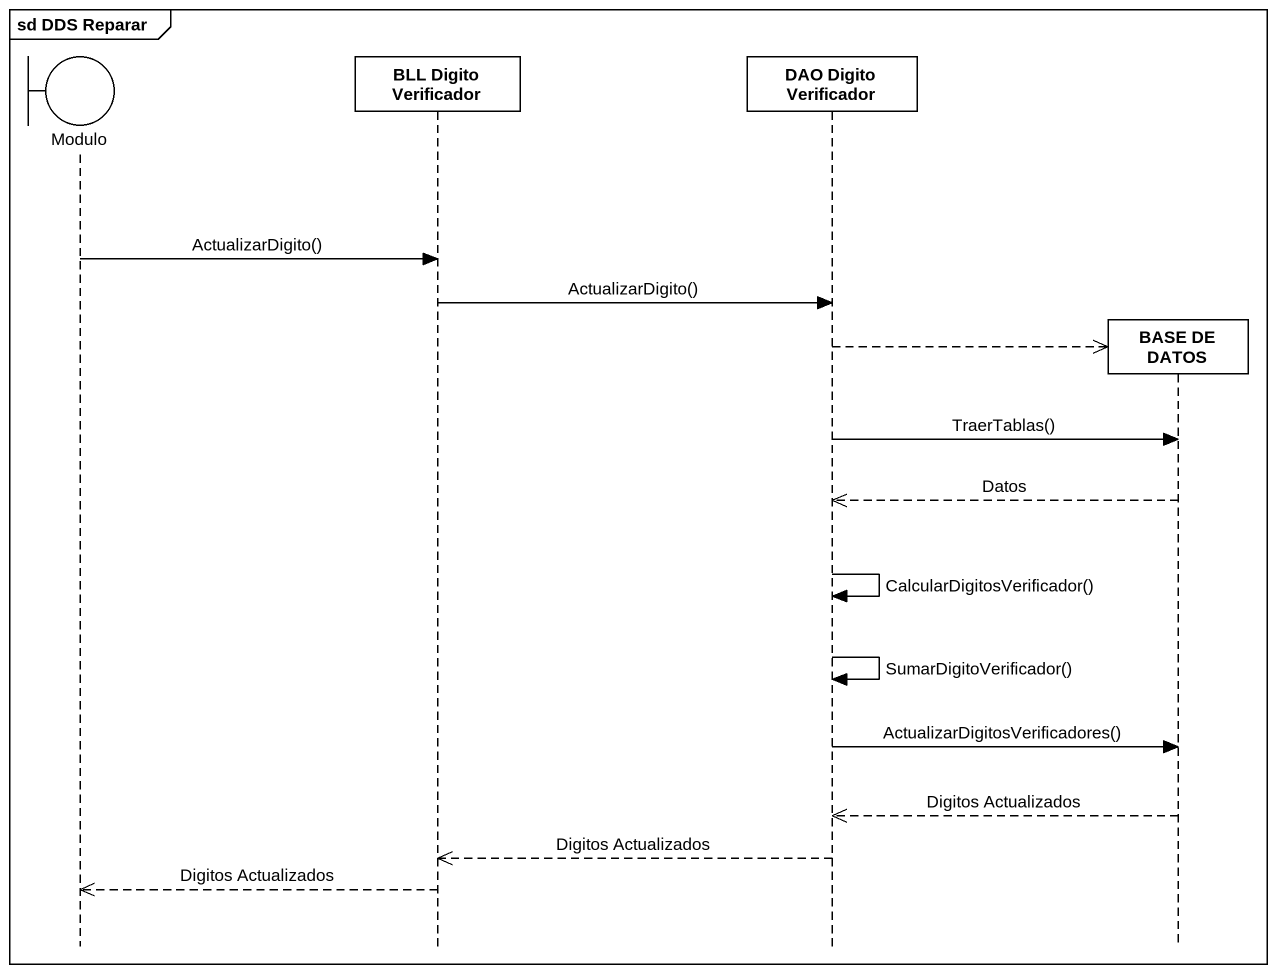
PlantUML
@startuml
mainframe sd DDS Reparar
hide footbox
boundary Modulo
participant "BLL Digito Verificador" as BLL_Digito_Verificador
participant "DAO Digito Verificador" as DAO_Digito_Verificador
participant "BASE DE DATOS" as BASE_DE_DATOS

Modulo -> BLL_Digito_Verificador : ActualizarDigito()
BLL_Digito_Verificador -> DAO_Digito_Verificador : ActualizarDigito()
DAO_Digito_Verificador -->> BASE_DE_DATOS **
DAO_Digito_Verificador -> BASE_DE_DATOS : TraerTablas()
BASE_DE_DATOS -->> DAO_Digito_Verificador : Datos
DAO_Digito_Verificador -> DAO_Digito_Verificador : CalcularDigitosVerificador()
DAO_Digito_Verificador -> DAO_Digito_Verificador : SumarDigitoVerificador()
DAO_Digito_Verificador -> BASE_DE_DATOS : ActualizarDigitosVerificadores()
BASE_DE_DATOS -->> DAO_Digito_Verificador : Digitos Actualizados
DAO_Digito_Verificador -->> BLL_Digito_Verificador : Digitos Actualizados
BLL_Digito_Verificador -->> Modulo : Digitos Actualizados
@enduml
